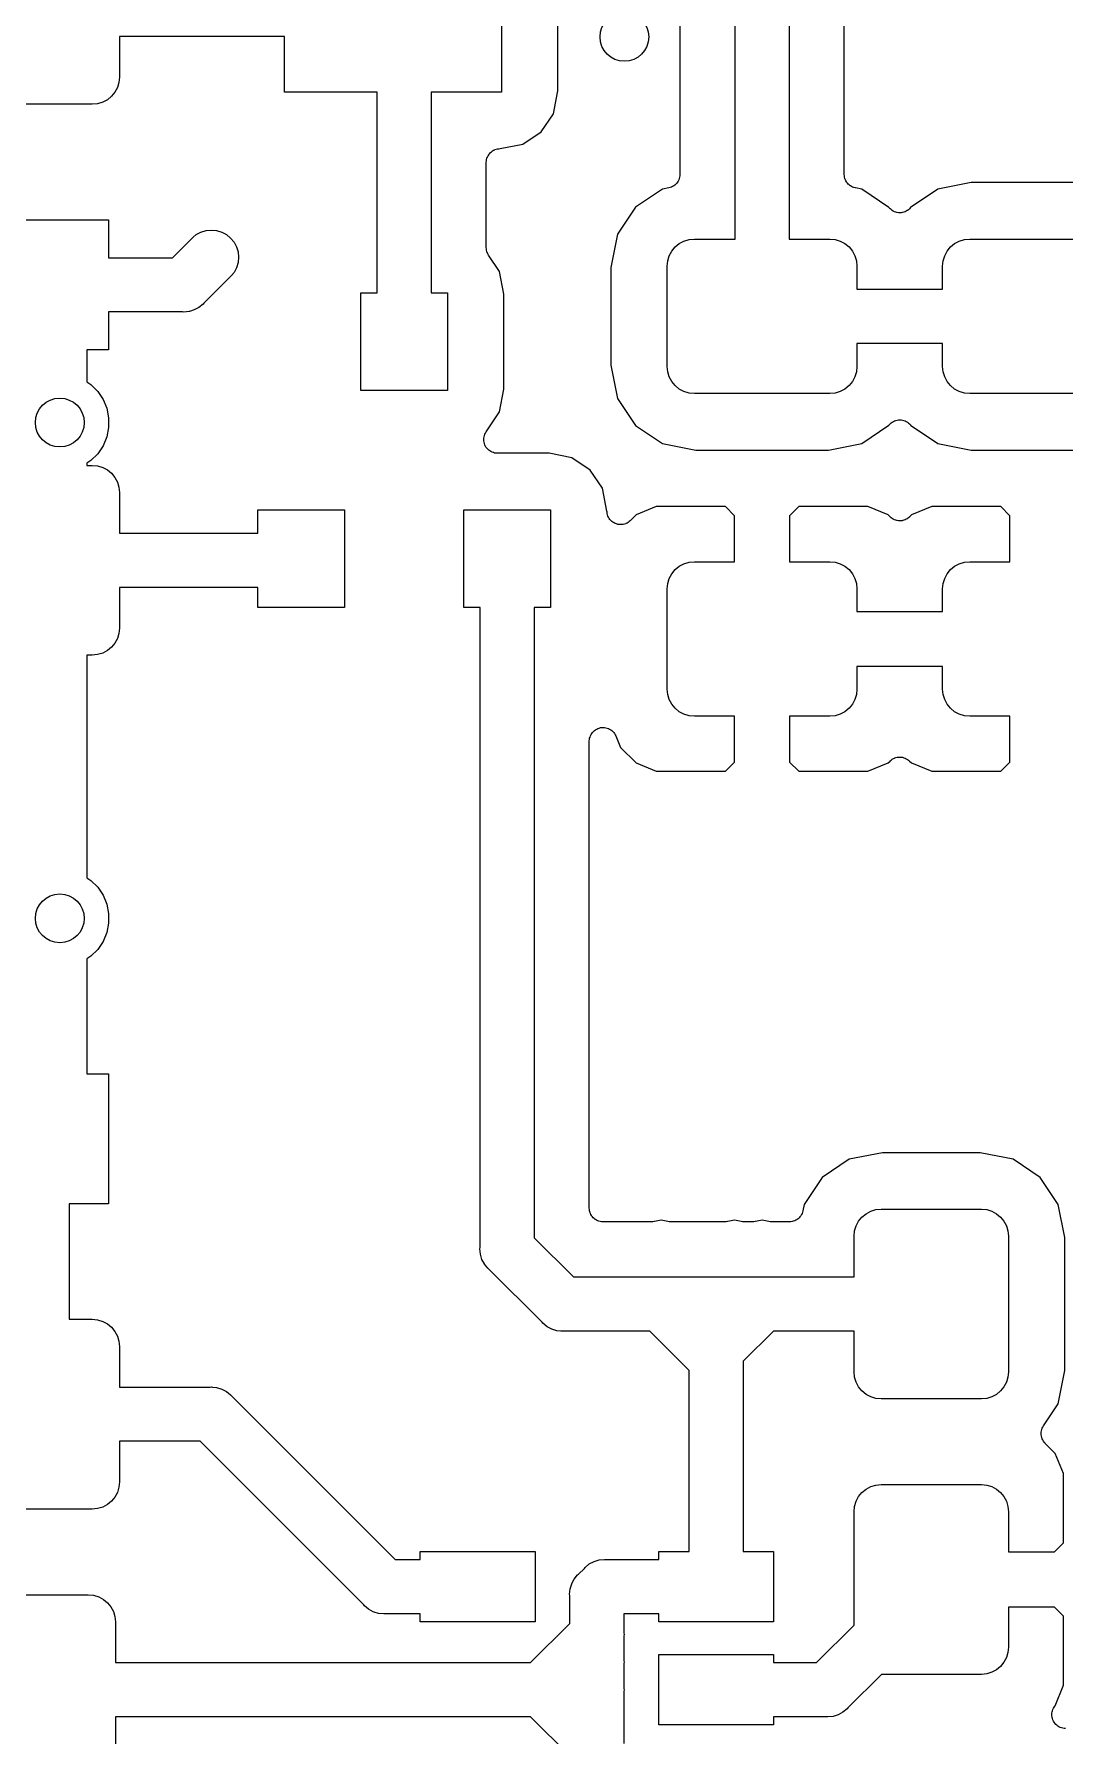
# Model space of a CAD drawing. Extents: x 103.3 to 173.2, y -93.7 to -52.1.
# Drawn here: x 116.22 to 125.73, y -82.72 to -67.03 of the extents above; entities that cross this region are included whole.
import ezdxf

# ---------------------------------------------------------------- set-up
doc = ezdxf.new("R2010")
doc.units = 0
doc.header["$MEASUREMENT"] = 0
doc.layers.add('BLACK', color=7, linetype='CONTINUOUS')

msp = doc.modelspace()

# ---------------------------------------------------------------- linework, layer by layer
at = {"layer": 'BLACK', "linetype": 'CONTINUOUS'}
for p, q in [((122.686, -68.92), (122.686, -65.1276)), ((123.186, -65.1276), (123.186, -68.92)), ((122.178, -65.401), (122.178, -68.3243)), ((123.694, -68.3243), (123.694, -65.401)), ((120.532, -66.066), (120.532, -67.566)), ((121.052, -67.5535), (121.052, -66.0785)), ((118.532, -67.052), (117.008, -67.052)), ((117.008, -67.052), (117.008, -67.427)), ((118.532, -67.566), (118.532, -67.052)), ((117.003, -67.4758), (116.989, -67.5227)), ((117.008, -67.427), (117.003, -67.4758)), ((116.897, -67.6349), (116.854, -67.658)), ((116.935, -67.6038), (116.897, -67.6349)), ((116.966, -67.5659), (116.935, -67.6038)), ((116.989, -67.5227), (116.966, -67.5659)), ((119.384, -67.566), (118.532, -67.566)), ((119.384, -69.416), (119.384, -67.566)), ((120.532, -67.566), (119.884, -67.566)), ((119.884, -67.566), (119.884, -69.416)), ((121.011, -67.7642), (121.052, -67.5535)), ((116.758, -67.677), (115.833, -67.677)), ((116.807, -67.6722), (116.758, -67.677)), ((116.854, -67.658), (116.807, -67.6722)), ((120.898, -67.9322), (121.011, -67.7642)), ((120.73, -68.0445), (120.898, -67.9322)), ((120.44, -68.1152), (120.449, -68.1077)), ((120.449, -68.1072), (120.46, -68.1016)), ((120.449, -68.1075), (120.449, -68.1072)), ((120.449, -68.1077), (120.449, -68.1075)), ((120.46, -68.1016), (120.471, -68.096)), ((120.471, -68.0957), (120.483, -68.0923)), ((120.471, -68.0959), (120.471, -68.0957)), ((120.471, -68.096), (120.471, -68.0959)), ((120.483, -68.0923), (120.494, -68.0889)), ((120.494, -68.0889), (120.495, -68.0888)), ((120.495, -68.0887), (120.507, -68.0876)), ((120.495, -68.0888), (120.495, -68.0887)), ((120.507, -68.0876), (120.519, -68.0864)), ((120.519, -68.0864), (120.73, -68.0445)), ((120.519, -68.0864), (120.519, -68.0864)), ((120.392, -68.2117), (120.393, -68.1997)), ((120.392, -68.2125), (120.392, -68.2117)), ((120.392, -68.2126), (120.392, -68.2125)), ((120.392, -68.2134), (120.392, -68.2126)), ((120.392, -68.2126), (120.392, -68.2126)), ((120.392, -68.9989), (120.392, -68.2134)), ((120.393, -68.1997), (120.395, -68.1879)), ((120.395, -68.187), (120.398, -68.1756)), ((120.395, -68.1875), (120.395, -68.187)), ((120.395, -68.1879), (120.395, -68.1875)), ((120.398, -68.1756), (120.402, -68.1642)), ((120.402, -68.1634), (120.408, -68.153)), ((120.402, -68.1638), (120.402, -68.1634)), ((120.402, -68.1642), (120.402, -68.1638)), ((120.408, -68.153), (120.414, -68.1424)), ((120.414, -68.1417), (120.422, -68.1326)), ((120.414, -68.1421), (120.414, -68.1417)), ((120.414, -68.1424), (120.414, -68.1421)), ((120.422, -68.1326), (120.43, -68.1233)), ((120.43, -68.1227), (120.44, -68.1152)), ((120.43, -68.123), (120.43, -68.1227)), ((120.43, -68.1233), (120.43, -68.123)), ((122.131, -68.4225), (122.121, -68.43)), ((122.14, -68.415), (122.131, -68.4225)), ((122.141, -68.4143), (122.14, -68.4146)), ((122.14, -68.4146), (122.14, -68.415)), ((122.148, -68.4051), (122.141, -68.4143)), ((122.156, -68.396), (122.148, -68.4051)), ((122.162, -68.3847), (122.156, -68.3952)), ((122.156, -68.3952), (122.156, -68.3956)), ((122.156, -68.3956), (122.156, -68.396)), ((122.168, -68.3743), (122.162, -68.3847)), ((122.172, -68.362), (122.168, -68.3734)), ((122.168, -68.3734), (122.168, -68.3738)), ((122.168, -68.3738), (122.168, -68.3743)), ((122.175, -68.3507), (122.172, -68.362)), ((122.177, -68.3378), (122.175, -68.3497)), ((122.175, -68.3497), (122.175, -68.3502)), ((122.175, -68.3502), (122.175, -68.3507)), ((122.178, -68.3261), (122.177, -68.3378)), ((122.178, -68.3243), (122.178, -68.325)), ((122.178, -68.325), (122.178, -68.3251)), ((122.178, -68.3251), (122.178, -68.3251)), ((122.178, -68.3251), (122.178, -68.3261)), ((123.695, -68.3361), (123.694, -68.3243)), ((123.696, -68.348), (123.695, -68.3361)), ((123.696, -68.3484), (123.696, -68.348)), ((123.696, -68.3489), (123.696, -68.3484)), ((123.7, -68.3603), (123.696, -68.3489)), ((123.703, -68.3718), (123.7, -68.3603)), ((123.703, -68.3722), (123.703, -68.3718)), ((123.704, -68.3727), (123.703, -68.3722)), ((123.709, -68.3832), (123.704, -68.3727)), ((123.715, -68.3937), (123.709, -68.3832)), ((123.715, -68.3941), (123.715, -68.3937)), ((123.715, -68.3946), (123.715, -68.3941)), ((123.723, -68.4038), (123.715, -68.3946)), ((123.73, -68.4131), (123.723, -68.4038)), ((123.731, -68.4134), (123.73, -68.4131)), ((123.731, -68.4138), (123.731, -68.4134)), ((123.74, -68.4214), (123.731, -68.4138)), ((123.749, -68.429), (123.74, -68.4214)), ((124.864, -68.3996), (124.557, -68.4605)), ((126.088, -68.3996), (124.864, -68.3996)), ((122.017, -68.4605), (121.768, -68.627)), ((122.076, -68.4488), (122.017, -68.4605)), ((122.087, -68.4454), (122.076, -68.4488)), ((122.099, -68.442), (122.087, -68.4454)), ((122.11, -68.4361), (122.099, -68.4417)), ((122.099, -68.4417), (122.099, -68.4418)), ((122.099, -68.4418), (122.099, -68.442)), ((122.121, -68.4305), (122.11, -68.4361)), ((122.121, -68.43), (122.121, -68.4302)), ((122.121, -68.4302), (122.121, -68.4305)), ((123.75, -68.4292), (123.749, -68.429)), ((123.75, -68.4296), (123.75, -68.4292)), ((123.76, -68.4352), (123.75, -68.4296)), ((123.771, -68.441), (123.76, -68.4352)), ((123.771, -68.4411), (123.771, -68.441)), ((123.772, -68.4414), (123.771, -68.4411)), ((123.783, -68.4449), (123.772, -68.4414)), ((123.794, -68.4485), (123.783, -68.4449)), ((123.795, -68.4487), (123.794, -68.4485)), ((123.796, -68.4488), (123.795, -68.4487)), ((123.795, -68.4487), (123.795, -68.4487)), ((123.795, -68.4487), (123.795, -68.4487)), ((123.855, -68.4605), (123.796, -68.4488)), ((124.106, -68.6282), (123.855, -68.4605)), ((124.557, -68.4605), (124.306, -68.6281)), ((121.768, -68.627), (121.602, -68.8761)), ((124.108, -68.6308), (124.106, -68.6282)), ((124.116, -68.6403), (124.108, -68.6308)), ((124.116, -68.6405), (124.116, -68.6403)), ((124.116, -68.6407), (124.116, -68.6405)), ((124.125, -68.6483), (124.116, -68.6407)), ((124.135, -68.6561), (124.125, -68.6483)), ((124.135, -68.6563), (124.135, -68.6561)), ((124.135, -68.6565), (124.135, -68.6563)), ((124.146, -68.6622), (124.135, -68.6565)), ((124.156, -68.6679), (124.146, -68.6622)), ((124.157, -68.668), (124.156, -68.6679)), ((124.157, -68.6682), (124.157, -68.668)), ((124.169, -68.6718), (124.157, -68.6682)), ((124.18, -68.6753), (124.169, -68.6718)), ((124.18, -68.6754), (124.18, -68.6753)), ((124.181, -68.6755), (124.18, -68.6754)), ((124.193, -68.6767), (124.181, -68.6755)), ((124.205, -68.678), (124.193, -68.6767)), ((124.218, -68.6769), (124.205, -68.678)), ((124.205, -68.678), (124.205, -68.678)), ((124.205, -68.678), (124.205, -68.678)), ((124.229, -68.6758), (124.218, -68.6769)), ((124.23, -68.6757), (124.229, -68.6758)), ((124.242, -68.6722), (124.23, -68.6757)), ((124.23, -68.6757), (124.23, -68.6757)), ((124.253, -68.6689), (124.242, -68.6722)), ((124.254, -68.6687), (124.253, -68.6689)), ((124.265, -68.663), (124.254, -68.6686)), ((124.254, -68.6686), (124.254, -68.6687)), ((124.275, -68.6574), (124.265, -68.663)), ((124.276, -68.6572), (124.275, -68.6574)), ((124.285, -68.6495), (124.276, -68.6571)), ((124.276, -68.6571), (124.276, -68.6572)), ((124.295, -68.642), (124.285, -68.6495)), ((124.303, -68.6323), (124.295, -68.6415)), ((124.295, -68.6415), (124.295, -68.6417)), ((124.295, -68.6417), (124.295, -68.642)), ((124.306, -68.6281), (124.303, -68.6323)), ((116.008, -68.742), (116.908, -68.742)), ((116.908, -68.742), (116.908, -69.092)), ((117.688, -68.9025), (117.716, -68.8791)), ((117.716, -68.8791), (117.76, -68.8559)), ((117.76, -68.8559), (117.807, -68.8416)), ((117.807, -68.8416), (117.856, -68.8368)), ((117.856, -68.8368), (117.905, -68.8416)), ((117.905, -68.8416), (117.952, -68.8559)), ((117.952, -68.8559), (117.996, -68.8791)), ((117.996, -68.8791), (118.034, -68.9104)), ((121.602, -68.8761), (121.541, -69.1825)), ((117.498, -69.092), (117.688, -68.9025)), ((118.034, -68.9104), (118.065, -68.9484)), ((118.065, -68.9484), (118.088, -68.9919)), ((118.088, -68.9919), (118.102, -69.039)), ((118.102, -69.039), (118.107, -69.088)), ((120.393, -69.0105), (120.392, -68.9989)), ((120.394, -69.0221), (120.393, -69.0105)), ((120.394, -69.0228), (120.394, -69.0221)), ((120.394, -69.0236), (120.394, -69.0228)), ((120.398, -69.0347), (120.394, -69.0236)), ((120.401, -69.0459), (120.398, -69.0347)), ((120.401, -69.0466), (120.401, -69.0459)), ((120.402, -69.0473), (120.401, -69.0466)), ((120.407, -69.0576), (120.402, -69.0473)), ((122.08, -69.0743), (122.103, -69.0311)), ((122.103, -69.0311), (122.134, -68.9932)), ((122.134, -68.9932), (122.172, -68.9621)), ((122.172, -68.9621), (122.215, -68.939)), ((122.215, -68.939), (122.262, -68.9248)), ((122.262, -68.9248), (122.311, -68.92)), ((122.311, -68.92), (122.686, -68.92)), ((123.186, -68.92), (123.561, -68.92)), ((123.561, -68.92), (123.61, -68.9248)), ((123.61, -68.9248), (123.657, -68.939)), ((123.657, -68.939), (123.7, -68.9621)), ((123.7, -68.9621), (123.738, -68.9932)), ((123.738, -68.9932), (123.769, -69.0311)), ((123.769, -69.0311), (123.792, -69.0743)), ((124.62, -69.0743), (124.643, -69.0311)), ((124.643, -69.0311), (124.674, -68.9932)), ((124.674, -68.9932), (124.712, -68.9621)), ((124.712, -68.9621), (124.755, -68.939)), ((124.755, -68.939), (124.802, -68.9248)), ((124.802, -68.9248), (124.851, -68.92)), ((124.851, -68.92), (126.101, -68.92)), ((116.908, -69.092), (117.498, -69.092)), ((118.088, -69.1841), (118.065, -69.2276)), ((118.102, -69.137), (118.088, -69.1841)), ((118.107, -69.088), (118.102, -69.137)), ((120.412, -69.068), (120.407, -69.0576)), ((120.413, -69.0691), (120.412, -69.068)), ((120.413, -69.0692), (120.413, -69.0691)), ((120.413, -69.0694), (120.413, -69.0692)), ((120.413, -69.0692), (120.413, -69.0692)), ((120.513, -69.2178), (120.413, -69.0694)), ((121.541, -69.1825), (121.541, -70.0825)), ((122.061, -69.17), (122.066, -69.1212)), ((122.061, -70.095), (122.061, -69.17)), ((122.066, -69.1212), (122.08, -69.0743)), ((123.792, -69.0743), (123.806, -69.1212)), ((123.806, -69.1212), (123.811, -69.17)), ((123.811, -69.17), (123.811, -69.3825)), ((124.601, -69.17), (124.606, -69.1212)), ((124.601, -69.3825), (124.601, -69.17)), ((124.606, -69.1212), (124.62, -69.0743)), ((118.041, -69.2561), (117.787, -69.5101)), ((118.065, -69.2276), (118.041, -69.2561)), ((120.554, -69.4285), (120.513, -69.2178)), ((117.78, -69.5196), (117.742, -69.5509)), ((117.787, -69.5101), (117.78, -69.5196)), ((119.234, -70.316), (119.234, -69.416)), ((119.234, -69.416), (119.384, -69.416)), ((119.884, -69.416), (120.034, -69.416)), ((120.034, -69.416), (120.034, -70.316)), ((120.554, -70.3035), (120.554, -69.4285)), ((123.811, -69.3825), (124.601, -69.3825)), ((117.59, -69.592), (116.908, -69.592)), ((116.908, -69.592), (116.908, -69.942)), ((117.602, -69.5932), (117.59, -69.592)), ((117.651, -69.5884), (117.602, -69.5932)), ((117.656, -69.5869), (117.651, -69.5884)), ((117.698, -69.5741), (117.656, -69.5869)), ((117.742, -69.5509), (117.698, -69.5741)), ((116.908, -69.942), (116.708, -69.942)), ((116.708, -69.942), (116.708, -70.2378)), ((124.601, -69.8825), (123.811, -69.8825)), ((123.811, -69.8825), (123.811, -70.095)), ((124.601, -70.095), (124.601, -69.8825)), ((121.541, -70.0825), (121.602, -70.3889)), ((122.066, -70.1438), (122.061, -70.095)), ((122.08, -70.1907), (122.066, -70.1438)), ((123.806, -70.1438), (123.792, -70.1907)), ((123.811, -70.095), (123.806, -70.1438)), ((124.606, -70.1438), (124.601, -70.095)), ((124.62, -70.1907), (124.606, -70.1438)), ((116.708, -70.2378), (116.745, -70.2625)), ((116.745, -70.2625), (116.808, -70.3251)), ((120.513, -70.5142), (120.554, -70.3035)), ((122.103, -70.2339), (122.08, -70.1907)), ((122.134, -70.2718), (122.103, -70.2339)), ((122.172, -70.3029), (122.134, -70.2718)), ((122.215, -70.326), (122.172, -70.3029)), ((123.7, -70.3029), (123.657, -70.326)), ((123.738, -70.2718), (123.7, -70.3029)), ((123.769, -70.2339), (123.738, -70.2718)), ((123.792, -70.1907), (123.769, -70.2339)), ((124.643, -70.2339), (124.62, -70.1907)), ((124.674, -70.2718), (124.643, -70.2339)), ((124.712, -70.3029), (124.674, -70.2718)), ((124.755, -70.326), (124.712, -70.3029)), ((116.808, -70.3251), (116.857, -70.3988)), ((116.857, -70.3988), (116.891, -70.4807)), ((120.034, -70.316), (119.234, -70.316)), ((121.602, -70.3889), (121.768, -70.638)), ((122.262, -70.3402), (122.215, -70.326)), ((122.311, -70.345), (122.262, -70.3402)), ((123.561, -70.345), (122.311, -70.345)), ((123.61, -70.3402), (123.561, -70.345)), ((123.657, -70.326), (123.61, -70.3402)), ((124.802, -70.3402), (124.755, -70.326)), ((124.851, -70.345), (124.802, -70.3402)), ((126.101, -70.345), (124.851, -70.345)), ((116.891, -70.4807), (116.908, -70.5677)), ((116.908, -70.5677), (116.908, -70.6563)), ((120.39, -70.698), (120.513, -70.5142)), ((124.117, -70.623), (124.127, -70.6155)), ((124.127, -70.6155), (124.136, -70.6079)), ((124.136, -70.6078), (124.137, -70.6076)), ((124.136, -70.6079), (124.136, -70.6078)), ((124.137, -70.6076), (124.147, -70.602)), ((124.147, -70.602), (124.158, -70.5964)), ((124.158, -70.5963), (124.159, -70.5961)), ((124.158, -70.5964), (124.158, -70.5963)), ((124.159, -70.5961), (124.17, -70.5928)), ((124.17, -70.5928), (124.182, -70.5893)), ((124.182, -70.5893), (124.183, -70.5892)), ((124.182, -70.5893), (124.182, -70.5893)), ((124.183, -70.5892), (124.194, -70.5881)), ((124.194, -70.5881), (124.207, -70.587)), ((124.207, -70.587), (124.207, -70.587)), ((124.207, -70.587), (124.207, -70.587)), ((124.207, -70.587), (124.219, -70.5883)), ((124.219, -70.5883), (124.231, -70.5895)), ((124.231, -70.5895), (124.232, -70.5896)), ((124.232, -70.5896), (124.232, -70.5897)), ((124.232, -70.5897), (124.243, -70.5932)), ((124.243, -70.5932), (124.255, -70.5968)), ((124.255, -70.5968), (124.255, -70.597)), ((124.255, -70.597), (124.256, -70.5971)), ((124.256, -70.5971), (124.266, -70.6028)), ((124.266, -70.6028), (124.277, -70.6085)), ((124.277, -70.6085), (124.277, -70.6087)), ((124.277, -70.6087), (124.277, -70.6089)), ((124.277, -70.6089), (124.287, -70.6167)), ((124.287, -70.6167), (124.296, -70.6243)), ((116.891, -70.7433), (116.857, -70.8252)), ((116.908, -70.6563), (116.891, -70.7433)), ((120.368, -70.7677), (120.37, -70.7556)), ((120.368, -70.7679), (120.368, -70.7677)), ((120.368, -70.7682), (120.368, -70.7679)), ((120.369, -70.7803), (120.368, -70.7682)), ((120.37, -70.7556), (120.371, -70.7436)), ((120.371, -70.743), (120.375, -70.7314)), ((120.371, -70.7433), (120.371, -70.743)), ((120.371, -70.7436), (120.371, -70.7433)), ((120.375, -70.7314), (120.378, -70.7199)), ((120.378, -70.7193), (120.384, -70.7086)), ((120.378, -70.7196), (120.378, -70.7193)), ((120.378, -70.7199), (120.378, -70.7196)), ((120.384, -70.7086), (120.39, -70.698)), ((121.768, -70.638), (122.017, -70.8045)), ((123.855, -70.8045), (124.106, -70.6369)), ((124.106, -70.6369), (124.109, -70.6327)), ((124.109, -70.6327), (124.117, -70.6235)), ((124.117, -70.6233), (124.117, -70.623)), ((124.117, -70.6235), (124.117, -70.6233)), ((124.296, -70.6243), (124.296, -70.6245)), ((124.296, -70.6245), (124.296, -70.6247)), ((124.296, -70.6247), (124.304, -70.6342)), ((124.304, -70.6342), (124.306, -70.6368)), ((124.306, -70.6368), (124.557, -70.8045)), ((116.808, -70.8989), (116.745, -70.9615)), ((116.857, -70.8252), (116.808, -70.8989)), ((120.371, -70.7924), (120.369, -70.7803)), ((120.371, -70.7926), (120.371, -70.7924)), ((120.371, -70.7929), (120.371, -70.7926)), ((120.374, -70.8045), (120.371, -70.7929)), ((120.378, -70.8161), (120.374, -70.8045)), ((120.378, -70.8164), (120.378, -70.8161)), ((120.378, -70.8166), (120.378, -70.8164)), ((120.383, -70.8274), (120.378, -70.8166)), ((120.389, -70.8381), (120.383, -70.8274)), ((120.389, -70.8383), (120.389, -70.8381)), ((120.389, -70.8386), (120.389, -70.8383)), ((120.397, -70.848), (120.389, -70.8386)), ((120.405, -70.8574), (120.397, -70.848)), ((120.405, -70.8576), (120.405, -70.8574)), ((120.405, -70.8578), (120.405, -70.8576)), ((120.414, -70.8656), (120.405, -70.8578)), ((120.424, -70.8733), (120.414, -70.8656)), ((120.424, -70.8735), (120.424, -70.8733)), ((120.424, -70.8737), (120.424, -70.8735)), ((120.435, -70.8795), (120.424, -70.8737)), ((120.445, -70.8853), (120.435, -70.8795)), ((120.446, -70.8854), (120.445, -70.8853)), ((120.446, -70.8855), (120.446, -70.8854)), ((120.457, -70.8891), (120.446, -70.8855)), ((120.469, -70.8928), (120.457, -70.8891)), ((120.469, -70.8929), (120.469, -70.8928)), ((120.469, -70.8928), (120.469, -70.8928)), ((120.481, -70.8942), (120.469, -70.8929)), ((120.494, -70.8955), (120.481, -70.8942)), ((120.494, -70.8956), (120.494, -70.8955)), ((120.495, -70.8956), (120.494, -70.8956)), ((120.494, -70.8956), (120.494, -70.8956)), ((120.494, -70.8956), (120.494, -70.8956)), ((120.971, -70.8956), (120.495, -70.8956)), ((121.182, -70.9375), (120.971, -70.8956)), ((122.017, -70.8045), (122.324, -70.8654)), ((122.324, -70.8654), (123.548, -70.8654)), ((123.548, -70.8654), (123.855, -70.8045)), ((124.557, -70.8045), (124.864, -70.8654)), ((124.864, -70.8654), (126.088, -70.8654)), ((116.745, -70.9615), (116.708, -70.9862)), ((116.708, -70.9862), (116.708, -71.007)), ((116.708, -71.007), (116.758, -71.007)), ((116.758, -71.007), (116.807, -71.0118)), ((116.807, -71.0118), (116.854, -71.026)), ((116.854, -71.026), (116.897, -71.0491)), ((116.897, -71.0491), (116.935, -71.0802)), ((116.935, -71.0802), (116.966, -71.1181)), ((121.35, -71.0498), (121.182, -70.9375)), ((121.463, -71.2178), (121.35, -71.0498)), ((116.966, -71.1181), (116.989, -71.1613)), ((116.989, -71.1613), (117.003, -71.2082)), ((117.003, -71.2082), (117.008, -71.257)), ((121.505, -71.4304), (121.463, -71.2178)), ((117.008, -71.257), (117.008, -71.632)), ((121.96, -71.387), (121.773, -71.4643)), ((122.598, -71.387), (121.96, -71.387)), ((122.682, -71.4714), (122.598, -71.387)), ((123.274, -71.387), (123.19, -71.4714)), ((123.912, -71.387), (123.274, -71.387)), ((124.099, -71.4643), (123.912, -71.387)), ((124.5, -71.387), (124.313, -71.4643)), ((125.138, -71.387), (124.5, -71.387)), ((125.222, -71.4714), (125.138, -71.387)), ((118.284, -71.632), (118.284, -71.416)), ((118.284, -71.416), (119.084, -71.416)), ((119.084, -71.416), (119.084, -72.316)), ((120.184, -72.316), (120.184, -71.416)), ((120.184, -71.416), (120.984, -71.416)), ((120.984, -71.416), (120.984, -72.316)), ((121.506, -71.4387), (121.505, -71.4304)), ((121.507, -71.4508), (121.506, -71.4387)), ((121.507, -71.451), (121.507, -71.4508)), ((121.507, -71.4512), (121.507, -71.451)), ((121.51, -71.4629), (121.507, -71.4512)), ((121.514, -71.4745), (121.51, -71.4629)), ((121.514, -71.4747), (121.514, -71.4745)), ((121.514, -71.4749), (121.514, -71.4747)), ((121.52, -71.4857), (121.514, -71.4749)), ((121.525, -71.4964), (121.52, -71.4857)), ((121.526, -71.4966), (121.525, -71.4964)), ((121.526, -71.4968), (121.526, -71.4966)), ((121.533, -71.5062), (121.526, -71.4968)), ((121.541, -71.5157), (121.533, -71.5062)), ((121.541, -71.5159), (121.541, -71.5157)), ((121.541, -71.516), (121.541, -71.5159)), ((121.551, -71.5238), (121.541, -71.516)), ((121.56, -71.5316), (121.551, -71.5238)), ((121.56, -71.5317), (121.56, -71.5316)), ((121.56, -71.5318), (121.56, -71.5317)), ((121.571, -71.5376), (121.56, -71.5318)), ((121.582, -71.5434), (121.571, -71.5376)), ((121.582, -71.5435), (121.582, -71.5434)), ((121.582, -71.5436), (121.582, -71.5435)), ((121.594, -71.5472), (121.582, -71.5436)), ((121.605, -71.5508), (121.594, -71.5472)), ((121.606, -71.5509), (121.605, -71.5508)), ((121.618, -71.5522), (121.606, -71.5509)), ((121.606, -71.5509), (121.606, -71.5509)), ((121.63, -71.5535), (121.618, -71.5522)), ((121.631, -71.5535), (121.63, -71.5535)), ((121.63, -71.5535), (121.63, -71.5535)), ((121.643, -71.5524), (121.631, -71.5535)), ((121.655, -71.5514), (121.643, -71.5524)), ((121.667, -71.5479), (121.655, -71.5513)), ((121.655, -71.5513), (121.655, -71.5513)), ((121.655, -71.5513), (121.655, -71.5514)), ((121.679, -71.5445), (121.667, -71.5479)), ((121.69, -71.5386), (121.679, -71.5443)), ((121.679, -71.5443), (121.679, -71.5443)), ((121.679, -71.5443), (121.679, -71.5445)), ((121.701, -71.533), (121.69, -71.5386)), ((121.71, -71.5252), (121.701, -71.5328)), ((121.701, -71.5328), (121.701, -71.5329)), ((121.701, -71.5329), (121.701, -71.533)), ((121.72, -71.5176), (121.71, -71.5252)), ((121.721, -71.5163), (121.72, -71.5173)), ((121.72, -71.5173), (121.72, -71.5173)), ((121.72, -71.5173), (121.72, -71.5173)), ((121.72, -71.5173), (121.72, -71.5176)), ((121.773, -71.4643), (121.721, -71.5163)), ((122.682, -71.895), (122.682, -71.4714)), ((123.19, -71.4714), (123.19, -71.895)), ((124.116, -71.4818), (124.099, -71.4643)), ((124.125, -71.4893), (124.116, -71.4818)), ((124.135, -71.497), (124.125, -71.4893)), ((124.135, -71.4972), (124.135, -71.497)), ((124.135, -71.4975), (124.135, -71.4972)), ((124.146, -71.5031), (124.135, -71.4975)), ((124.156, -71.5089), (124.146, -71.5031)), ((124.157, -71.509), (124.156, -71.5089)), ((124.157, -71.5092), (124.157, -71.509)), ((124.169, -71.5127), (124.157, -71.5092)), ((124.18, -71.5163), (124.169, -71.5127)), ((124.181, -71.5165), (124.18, -71.5163)), ((124.18, -71.5163), (124.18, -71.5163)), ((124.193, -71.5177), (124.181, -71.5165)), ((124.205, -71.519), (124.193, -71.5177)), ((124.206, -71.519), (124.205, -71.5189)), ((124.205, -71.5189), (124.205, -71.519)), ((124.217, -71.5179), (124.206, -71.519)), ((124.229, -71.5168), (124.217, -71.5179)), ((124.23, -71.5167), (124.229, -71.5168)), ((124.242, -71.5132), (124.23, -71.5166)), ((124.23, -71.5166), (124.23, -71.5167)), ((124.253, -71.5099), (124.242, -71.5132)), ((124.254, -71.5097), (124.253, -71.5099)), ((124.265, -71.504), (124.254, -71.5096)), ((124.254, -71.5096), (124.254, -71.5097)), ((124.275, -71.4985), (124.265, -71.504)), ((124.276, -71.4982), (124.275, -71.4985)), ((124.285, -71.4905), (124.276, -71.498)), ((124.276, -71.498), (124.276, -71.4982)), ((124.295, -71.483), (124.285, -71.4905)), ((124.296, -71.4818), (124.295, -71.4824)), ((124.295, -71.4824), (124.295, -71.4824)), ((124.295, -71.4824), (124.295, -71.4824)), ((124.295, -71.4824), (124.295, -71.483)), ((124.313, -71.4643), (124.296, -71.4818)), ((125.222, -71.895), (125.222, -71.4714)), ((117.008, -71.632), (118.284, -71.632)), ((122.08, -72.0493), (122.103, -72.0061)), ((122.103, -72.0061), (122.134, -71.9682)), ((122.134, -71.9682), (122.172, -71.9371)), ((122.172, -71.9371), (122.215, -71.914)), ((122.215, -71.914), (122.262, -71.8998)), ((122.262, -71.8998), (122.311, -71.895)), ((122.311, -71.895), (122.682, -71.895)), ((123.19, -71.895), (123.561, -71.895)), ((123.561, -71.895), (123.61, -71.8998)), ((123.61, -71.8998), (123.657, -71.914)), ((123.657, -71.914), (123.7, -71.9371)), ((123.7, -71.9371), (123.738, -71.9682)), ((123.738, -71.9682), (123.769, -72.0061)), ((123.769, -72.0061), (123.792, -72.0493)), ((124.62, -72.0493), (124.643, -72.0061)), ((124.643, -72.0061), (124.674, -71.9682)), ((124.674, -71.9682), (124.712, -71.9371)), ((124.712, -71.9371), (124.755, -71.914)), ((124.755, -71.914), (124.802, -71.8998)), ((124.802, -71.8998), (124.851, -71.895)), ((124.851, -71.895), (125.222, -71.895)), ((118.284, -72.132), (117.008, -72.132)), ((117.008, -72.132), (117.008, -72.507)), ((118.284, -72.316), (118.284, -72.132)), ((122.061, -72.145), (122.066, -72.0962)), ((122.061, -73.07), (122.061, -72.145)), ((122.066, -72.0962), (122.08, -72.0493)), ((123.792, -72.0493), (123.806, -72.0962)), ((123.806, -72.0962), (123.811, -72.145)), ((123.811, -72.145), (123.811, -72.3535)), ((124.601, -72.145), (124.606, -72.0962)), ((124.601, -72.3535), (124.601, -72.145)), ((124.606, -72.0962), (124.62, -72.0493)), ((119.084, -72.316), (118.284, -72.316)), ((120.334, -72.316), (120.184, -72.316)), ((120.334, -78.2197), (120.334, -72.316)), ((120.984, -72.316), (120.834, -72.316)), ((120.834, -72.316), (120.834, -78.1284)), ((123.811, -72.3535), (124.601, -72.3535)), ((116.966, -72.6459), (116.935, -72.6838)), ((116.989, -72.6027), (116.966, -72.6459)), ((117.003, -72.5558), (116.989, -72.6027)), ((117.008, -72.507), (117.003, -72.5558)), ((116.758, -72.757), (116.708, -72.757)), ((116.708, -72.757), (116.708, -74.8098)), ((116.807, -72.7522), (116.758, -72.757)), ((116.854, -72.738), (116.807, -72.7522)), ((116.897, -72.7149), (116.854, -72.738)), ((116.935, -72.6838), (116.897, -72.7149)), ((123.811, -72.8615), (123.811, -73.07)), ((124.601, -72.8615), (123.811, -72.8615)), ((124.601, -73.07), (124.601, -72.8615)), ((122.066, -73.1188), (122.061, -73.07)), ((122.08, -73.1657), (122.066, -73.1188)), ((123.806, -73.1188), (123.792, -73.1657)), ((123.811, -73.07), (123.806, -73.1188)), ((124.606, -73.1188), (124.601, -73.07)), ((124.62, -73.1657), (124.606, -73.1188)), ((122.103, -73.2089), (122.08, -73.1657)), ((122.134, -73.2468), (122.103, -73.2089)), ((122.172, -73.2779), (122.134, -73.2468)), ((122.215, -73.301), (122.172, -73.2779)), ((123.7, -73.2779), (123.657, -73.301)), ((123.738, -73.2468), (123.7, -73.2779)), ((123.769, -73.2089), (123.738, -73.2468)), ((123.792, -73.1657), (123.769, -73.2089)), ((124.643, -73.2089), (124.62, -73.1657)), ((124.674, -73.2468), (124.643, -73.2089)), ((124.712, -73.2779), (124.674, -73.2468)), ((124.755, -73.301), (124.712, -73.2779)), ((121.39, -73.4512), (121.399, -73.444)), ((121.399, -73.4439), (121.411, -73.438)), ((121.399, -73.444), (121.399, -73.4439)), ((121.399, -73.4439), (121.399, -73.4439)), ((121.411, -73.438), (121.421, -73.4325)), ((121.421, -73.4324), (121.433, -73.429)), ((121.421, -73.4325), (121.421, -73.4324)), ((121.421, -73.4324), (121.421, -73.4324)), ((121.433, -73.429), (121.445, -73.4254)), ((121.445, -73.4254), (121.457, -73.4243)), ((121.445, -73.4254), (121.445, -73.4254)), ((121.445, -73.4254), (121.445, -73.4254)), ((121.457, -73.4243), (121.47, -73.4231)), ((121.47, -73.4231), (121.47, -73.4231)), ((121.47, -73.4231), (121.47, -73.4231)), ((121.47, -73.4231), (121.482, -73.4244)), ((121.482, -73.4244), (121.494, -73.4257)), ((121.494, -73.4257), (121.494, -73.4257)), ((121.494, -73.4257), (121.495, -73.4257)), ((121.495, -73.4257), (121.506, -73.4294)), ((121.506, -73.4294), (121.518, -73.433)), ((121.518, -73.433), (121.518, -73.433)), ((121.518, -73.433), (121.518, -73.433)), ((121.518, -73.433), (121.529, -73.4388)), ((121.529, -73.4388), (121.54, -73.4447)), ((121.54, -73.4447), (121.54, -73.4448)), ((121.54, -73.4448), (121.54, -73.4448)), ((121.54, -73.4448), (121.549, -73.4525)), ((122.262, -73.3152), (122.215, -73.301)), ((122.311, -73.32), (122.262, -73.3152)), ((122.682, -73.32), (122.311, -73.32)), ((122.682, -73.7436), (122.682, -73.32)), ((123.561, -73.32), (123.19, -73.32)), ((123.19, -73.32), (123.19, -73.7436)), ((123.61, -73.3152), (123.561, -73.32)), ((123.657, -73.301), (123.61, -73.3152)), ((124.802, -73.3152), (124.755, -73.301)), ((124.851, -73.32), (124.802, -73.3152)), ((125.222, -73.32), (124.851, -73.32)), ((125.222, -73.7436), (125.222, -73.32)), ((121.342, -73.5483), (121.343, -73.5356)), ((121.342, -73.5486), (121.342, -73.5483)), ((121.342, -73.5501), (121.342, -73.5486)), ((121.342, -73.5486), (121.342, -73.5486)), ((121.342, -73.5486), (121.342, -73.5486)), ((121.342, -77.855), (121.342, -73.5501)), ((121.343, -73.5356), (121.345, -73.5239)), ((121.345, -73.5237), (121.349, -73.5117)), ((121.345, -73.5238), (121.345, -73.5237)), ((121.345, -73.5239), (121.345, -73.5238)), ((121.349, -73.5117), (121.352, -73.5003)), ((121.352, -73.5001), (121.358, -73.4895)), ((121.352, -73.5002), (121.352, -73.5001)), ((121.352, -73.5003), (121.352, -73.5002)), ((121.358, -73.4895), (121.364, -73.4786)), ((121.364, -73.4784), (121.372, -73.469)), ((121.364, -73.4785), (121.364, -73.4784)), ((121.364, -73.4786), (121.364, -73.4785)), ((121.372, -73.469), (121.38, -73.4595)), ((121.38, -73.4594), (121.39, -73.4512)), ((121.38, -73.4595), (121.38, -73.4594)), ((121.38, -73.4595), (121.38, -73.4595)), ((121.549, -73.4525), (121.559, -73.4605)), ((121.559, -73.4605), (121.559, -73.4606)), ((121.559, -73.4606), (121.559, -73.4606)), ((121.559, -73.4606), (121.567, -73.4702)), ((121.567, -73.4702), (121.575, -73.4797)), ((121.575, -73.4797), (121.575, -73.4798)), ((121.575, -73.4798), (121.575, -73.4798)), ((121.575, -73.4798), (121.581, -73.4906)), ((121.581, -73.4906), (121.586, -73.5015)), ((121.586, -73.5015), (121.63, -73.6078)), ((121.63, -73.6078), (121.773, -73.7507)), ((121.773, -73.7507), (121.96, -73.828)), ((122.598, -73.828), (122.682, -73.7436)), ((123.19, -73.7436), (123.274, -73.828)), ((123.912, -73.828), (124.099, -73.7507)), ((124.099, -73.7507), (124.116, -73.7332)), ((124.116, -73.7332), (124.117, -73.7326)), ((124.117, -73.732), (124.127, -73.7245)), ((124.117, -73.7326), (124.117, -73.732)), ((124.117, -73.7326), (124.117, -73.7326)), ((124.117, -73.7326), (124.117, -73.7326)), ((124.127, -73.7245), (124.136, -73.717)), ((124.136, -73.7168), (124.137, -73.7165)), ((124.136, -73.717), (124.136, -73.7168)), ((124.137, -73.7165), (124.147, -73.711)), ((124.147, -73.711), (124.158, -73.7054)), ((124.158, -73.7053), (124.159, -73.7051)), ((124.158, -73.7054), (124.158, -73.7053)), ((124.159, -73.7051), (124.17, -73.7017)), ((124.17, -73.7017), (124.182, -73.6984)), ((124.182, -73.6983), (124.183, -73.6982)), ((124.182, -73.6984), (124.182, -73.6983)), ((124.183, -73.6982), (124.195, -73.6971)), ((124.195, -73.6971), (124.206, -73.696)), ((124.206, -73.696), (124.207, -73.6961)), ((124.207, -73.6961), (124.207, -73.696)), ((124.207, -73.696), (124.219, -73.6973)), ((124.219, -73.6973), (124.231, -73.6985)), ((124.231, -73.6985), (124.232, -73.6987)), ((124.232, -73.6987), (124.232, -73.6987)), ((124.232, -73.6987), (124.243, -73.7023)), ((124.243, -73.7023), (124.255, -73.7058)), ((124.255, -73.7058), (124.255, -73.706)), ((124.255, -73.706), (124.256, -73.7061)), ((124.256, -73.7061), (124.266, -73.7118)), ((124.266, -73.7118), (124.277, -73.7175)), ((124.277, -73.7175), (124.277, -73.7178)), ((124.277, -73.7178), (124.277, -73.718)), ((124.277, -73.718), (124.286, -73.7256)), ((124.286, -73.7256), (124.296, -73.7332)), ((124.296, -73.7332), (124.313, -73.7507)), ((124.313, -73.7507), (124.5, -73.828)), ((125.138, -73.828), (125.222, -73.7436)), ((121.96, -73.828), (122.598, -73.828)), ((123.274, -73.828), (123.912, -73.828)), ((124.5, -73.828), (125.138, -73.828)), ((116.708, -74.8098), (116.745, -74.8345)), ((116.745, -74.8345), (116.808, -74.8971)), ((116.808, -74.8971), (116.857, -74.9708)), ((116.857, -74.9708), (116.891, -75.0527)), ((116.891, -75.0527), (116.908, -75.1397)), ((116.908, -75.1397), (116.908, -75.2283)), ((116.891, -75.3153), (116.857, -75.3972)), ((116.908, -75.2283), (116.891, -75.3153)), ((116.808, -75.4709), (116.745, -75.5335)), ((116.857, -75.3972), (116.808, -75.4709)), ((116.745, -75.5335), (116.708, -75.5582)), ((116.708, -75.5582), (116.708, -76.616)), ((116.708, -76.616), (116.908, -76.616)), ((116.908, -76.616), (116.908, -77.816)), ((124.047, -77.3446), (123.74, -77.4055)), ((124.946, -77.3446), (124.047, -77.3446)), ((125.253, -77.4055), (124.946, -77.3446)), ((123.74, -77.4055), (123.491, -77.572)), ((125.502, -77.572), (125.253, -77.4055)), ((123.491, -77.572), (123.325, -77.8211)), ((125.668, -77.8211), (125.502, -77.572)), ((116.908, -77.816), (116.545, -77.816)), ((116.545, -77.816), (116.545, -78.881)), ((123.325, -77.8211), (123.313, -77.8798)), ((125.729, -78.1275), (125.668, -77.8211)), ((121.343, -77.8669), (121.342, -77.855)), ((121.344, -77.8788), (121.343, -77.8669)), ((121.344, -77.8792), (121.344, -77.8788)), ((121.344, -77.8797), (121.344, -77.8792)), ((121.348, -77.8911), (121.344, -77.8797)), ((121.351, -77.9026), (121.348, -77.8911)), ((121.351, -77.903), (121.351, -77.9026)), ((121.352, -77.9034), (121.351, -77.903)), ((121.357, -77.9139), (121.352, -77.9034)), ((121.363, -77.9245), (121.357, -77.9139)), ((121.363, -77.9249), (121.363, -77.9245)), ((121.363, -77.9253), (121.363, -77.9249)), ((121.371, -77.9345), (121.363, -77.9253)), ((121.378, -77.9439), (121.371, -77.9345)), ((121.379, -77.9441), (121.378, -77.9439)), ((121.379, -77.9445), (121.379, -77.9441)), ((121.388, -77.9521), (121.379, -77.9445)), ((121.397, -77.9598), (121.388, -77.9521)), ((121.398, -77.96), (121.397, -77.9598)), ((121.398, -77.9603), (121.398, -77.96)), ((121.409, -77.966), (121.398, -77.9603)), ((121.419, -77.9717), (121.409, -77.966)), ((121.419, -77.9719), (121.419, -77.9717)), ((121.42, -77.9721), (121.419, -77.9719)), ((121.431, -77.9756), (121.42, -77.9721)), ((121.443, -77.9792), (121.431, -77.9756)), ((121.443, -77.9793), (121.443, -77.9792)), ((121.443, -77.9794), (121.443, -77.9793)), ((121.455, -77.9807), (121.443, -77.9794)), ((121.467, -77.982), (121.455, -77.9807)), ((121.468, -77.982), (121.467, -77.982)), ((121.469, -77.982), (121.468, -77.982)), ((121.468, -77.982), (121.468, -77.982)), ((121.468, -77.982), (121.468, -77.982)), ((121.917, -77.982), (121.469, -77.982)), ((121.928, -77.9809), (121.917, -77.982)), ((121.94, -77.9799), (121.928, -77.9809)), ((121.942, -77.9796), (121.94, -77.9799)), ((122.004, -77.9672), (121.942, -77.9796)), ((121.942, -77.9796), (121.942, -77.9796)), ((121.942, -77.9796), (121.942, -77.9796)), ((121.942, -77.9796), (121.942, -77.9796)), ((122.066, -77.9796), (122.004, -77.9672)), ((122.078, -77.9807), (122.066, -77.9796)), ((122.089, -77.982), (122.078, -77.9807)), ((122.091, -77.982), (122.089, -77.982)), ((122.595, -77.982), (122.091, -77.982)), ((122.091, -77.982), (122.091, -77.982)), ((122.091, -77.982), (122.091, -77.982)), ((122.091, -77.982), (122.091, -77.982)), ((122.606, -77.9809), (122.595, -77.982)), ((122.618, -77.9799), (122.606, -77.9809)), ((122.62, -77.9796), (122.618, -77.9799)), ((122.682, -77.9672), (122.62, -77.9796)), ((122.62, -77.9796), (122.62, -77.9796)), ((122.62, -77.9796), (122.62, -77.9796)), ((122.62, -77.9796), (122.62, -77.9796)), ((122.744, -77.9796), (122.682, -77.9672)), ((122.756, -77.9807), (122.744, -77.9796)), ((122.767, -77.982), (122.756, -77.9807)), ((122.769, -77.982), (122.767, -77.982)), ((122.849, -77.982), (122.769, -77.982)), ((122.769, -77.982), (122.769, -77.982)), ((122.769, -77.982), (122.769, -77.982)), ((122.769, -77.982), (122.769, -77.982)), ((122.86, -77.9809), (122.849, -77.982)), ((122.872, -77.9799), (122.86, -77.9809)), ((122.874, -77.9796), (122.872, -77.9799)), ((122.936, -77.9672), (122.874, -77.9796)), ((122.874, -77.9796), (122.874, -77.9796)), ((122.874, -77.9796), (122.874, -77.9796)), ((122.874, -77.9796), (122.874, -77.9796)), ((122.998, -77.9796), (122.936, -77.9672)), ((123.01, -77.9807), (122.998, -77.9796)), ((123.021, -77.982), (123.01, -77.9807)), ((123.023, -77.982), (123.021, -77.982)), ((123.188, -77.982), (123.023, -77.982)), ((123.023, -77.982), (123.023, -77.982)), ((123.023, -77.982), (123.023, -77.982)), ((123.023, -77.982), (123.023, -77.982)), ((123.2, -77.9808), (123.188, -77.982)), ((123.212, -77.9798), (123.2, -77.9808)), ((123.213, -77.9796), (123.212, -77.9796)), ((123.212, -77.9796), (123.212, -77.9798)), ((123.224, -77.9762), (123.213, -77.9796)), ((123.236, -77.9728), (123.224, -77.9762)), ((123.237, -77.9724), (123.236, -77.9726)), ((123.236, -77.9726), (123.236, -77.9728)), ((123.247, -77.9668), (123.237, -77.9724)), ((123.258, -77.9613), (123.247, -77.9668)), ((123.259, -77.9608), (123.258, -77.961)), ((123.258, -77.961), (123.258, -77.9613)), ((123.268, -77.9532), (123.259, -77.9608)), ((123.277, -77.9458), (123.268, -77.9532)), ((123.278, -77.9451), (123.277, -77.9454)), ((123.277, -77.9454), (123.277, -77.9458)), ((123.285, -77.9359), (123.278, -77.9451)), ((123.293, -77.9268), (123.285, -77.9359)), ((123.294, -77.926), (123.293, -77.9264)), ((123.293, -77.9264), (123.293, -77.9268)), ((123.299, -77.9155), (123.294, -77.926)), ((123.305, -77.9051), (123.299, -77.9155)), ((123.309, -77.8929), (123.305, -77.9042)), ((123.305, -77.9042), (123.305, -77.9047)), ((123.305, -77.9047), (123.305, -77.9051)), ((123.312, -77.8815), (123.309, -77.8929)), ((123.313, -77.8806), (123.312, -77.8815)), ((123.313, -77.8798), (123.313, -77.8805)), ((123.313, -77.8805), (123.313, -77.8805)), ((123.313, -77.8805), (123.313, -77.8806)), ((123.803, -78.0193), (123.826, -77.9761)), ((123.826, -77.9761), (123.857, -77.9382)), ((123.857, -77.9382), (123.895, -77.9071)), ((123.895, -77.9071), (123.938, -77.884)), ((123.938, -77.884), (123.985, -77.8698)), ((123.985, -77.8698), (124.034, -77.865)), ((124.034, -77.865), (124.959, -77.865)), ((124.959, -77.865), (125.008, -77.8698)), ((125.008, -77.8698), (125.055, -77.884)), ((125.055, -77.884), (125.098, -77.9071)), ((125.098, -77.9071), (125.136, -77.9382)), ((125.136, -77.9382), (125.167, -77.9761)), ((125.167, -77.9761), (125.19, -78.0193)), ((120.834, -78.1284), (121.196, -78.49)), ((123.784, -78.115), (123.789, -78.0662)), ((123.784, -78.49), (123.784, -78.115)), ((123.789, -78.0662), (123.803, -78.0193)), ((125.19, -78.0193), (125.204, -78.0662)), ((125.204, -78.0662), (125.209, -78.115)), ((125.209, -78.115), (125.209, -79.365)), ((125.729, -79.3525), (125.729, -78.1275)), ((120.333, -78.232), (120.334, -78.2197)), ((120.338, -78.281), (120.333, -78.232)), ((120.352, -78.3281), (120.338, -78.281)), ((120.374, -78.3694), (120.352, -78.3281)), ((120.375, -78.3716), (120.374, -78.3694)), ((120.406, -78.4096), (120.375, -78.3716)), ((120.416, -78.4175), (120.406, -78.4096)), ((120.907, -78.9081), (120.416, -78.4175)), ((121.196, -78.49), (121.992, -78.49)), ((121.992, -78.49), (122.004, -78.4888)), ((122.004, -78.4888), (122.016, -78.49)), ((122.016, -78.49), (122.67, -78.49)), ((122.67, -78.49), (122.682, -78.4888)), ((122.682, -78.4888), (122.694, -78.49)), ((122.694, -78.49), (122.924, -78.49)), ((122.924, -78.49), (122.936, -78.4888)), ((122.936, -78.4888), (122.948, -78.49)), ((122.948, -78.49), (123.784, -78.49)), ((116.545, -78.881), (116.758, -78.881)), ((116.758, -78.881), (116.807, -78.8858)), ((116.807, -78.8858), (116.854, -78.9)), ((116.854, -78.9), (116.897, -78.9231)), ((116.897, -78.9231), (116.935, -78.9542)), ((120.914, -78.9176), (120.907, -78.9081)), ((120.952, -78.9489), (120.914, -78.9176)), ((116.935, -78.9542), (116.966, -78.9921)), ((116.966, -78.9921), (116.989, -79.0353)), ((116.989, -79.0353), (117.003, -79.0822)), ((117.003, -79.0822), (117.008, -79.131)), ((120.996, -78.9721), (120.952, -78.9489)), ((121.043, -78.9864), (120.996, -78.9721)), ((121.08, -78.99), (121.043, -78.9864)), ((121.092, -78.9912), (121.08, -78.99)), ((121.08, -78.99), (121.08, -78.99)), ((121.104, -78.99), (121.092, -78.9912)), ((121.9, -78.99), (121.104, -78.99)), ((122.262, -79.3516), (121.9, -78.99)), ((123.04, -78.99), (122.762, -79.2676)), ((123.784, -78.99), (123.04, -78.99)), ((123.784, -79.365), (123.784, -78.99)), ((117.008, -79.131), (117.008, -79.506)), ((122.262, -81.021), (122.262, -79.3516)), ((122.762, -79.2676), (122.762, -81.021)), ((123.789, -79.4138), (123.784, -79.365)), ((125.209, -79.365), (125.204, -79.4138)), ((125.668, -79.6589), (125.729, -79.3525)), ((117.008, -79.506), (117.844, -79.506)), ((117.844, -79.506), (117.856, -79.5048)), ((117.856, -79.5048), (117.868, -79.506)), ((117.868, -79.506), (117.905, -79.5096)), ((117.905, -79.5096), (117.952, -79.5239)), ((117.952, -79.5239), (117.996, -79.5471)), ((117.996, -79.5471), (118.034, -79.5784)), ((123.803, -79.4607), (123.789, -79.4138)), ((123.826, -79.5039), (123.803, -79.4607)), ((123.857, -79.5418), (123.826, -79.5039)), ((123.895, -79.5729), (123.857, -79.5418)), ((125.136, -79.5418), (125.098, -79.5729)), ((125.167, -79.5039), (125.136, -79.5418)), ((125.19, -79.4607), (125.167, -79.5039)), ((125.204, -79.4138), (125.19, -79.4607)), ((118.034, -79.5784), (118.041, -79.5879)), ((118.041, -79.5879), (119.55, -81.096)), ((123.938, -79.596), (123.895, -79.5729)), ((123.985, -79.6102), (123.938, -79.596)), ((124.034, -79.615), (123.985, -79.6102)), ((124.959, -79.615), (124.034, -79.615)), ((125.008, -79.6102), (124.959, -79.615)), ((125.055, -79.596), (125.008, -79.6102)), ((125.098, -79.5729), (125.055, -79.596)), ((125.531, -79.8643), (125.668, -79.6589)), ((125.52, -79.8852), (125.526, -79.8747)), ((125.526, -79.8747), (125.531, -79.8643)), ((117.752, -80.006), (117.008, -80.006)), ((117.008, -80.006), (117.008, -80.381)), ((119.261, -81.5141), (117.752, -80.006)), ((125.51, -79.9335), (125.511, -79.9217)), ((125.51, -79.934), (125.51, -79.9335)), ((125.51, -79.9345), (125.51, -79.934)), ((125.511, -79.9463), (125.51, -79.9345)), ((125.511, -79.9217), (125.512, -79.9098)), ((125.512, -79.9582), (125.511, -79.9463)), ((125.512, -79.9094), (125.513, -79.9089)), ((125.512, -79.9098), (125.512, -79.9094)), ((125.512, -79.9587), (125.512, -79.9582)), ((125.512, -79.9592), (125.512, -79.9587)), ((125.516, -79.9705), (125.512, -79.9592)), ((125.513, -79.9089), (125.516, -79.8975)), ((125.516, -79.8975), (125.52, -79.8861)), ((125.519, -79.982), (125.516, -79.9705)), ((125.519, -79.9824), (125.519, -79.982)), ((125.519, -79.9829), (125.519, -79.9824)), ((125.525, -79.9934), (125.519, -79.9829)), ((125.52, -79.8857), (125.52, -79.8852)), ((125.52, -79.8861), (125.52, -79.8857)), ((125.53, -80.004), (125.525, -79.9934)), ((125.531, -80.0044), (125.53, -80.004)), ((125.531, -80.0048), (125.531, -80.0044)), ((125.538, -80.014), (125.531, -80.0048)), ((125.546, -80.0234), (125.538, -80.014)), ((125.546, -80.0241), (125.546, -80.0234)), ((125.547, -80.0241), (125.546, -80.0241)), ((125.547, -80.0246), (125.547, -80.0241)), ((125.547, -80.0241), (125.547, -80.0241)), ((125.64, -80.1172), (125.547, -80.0246)), ((125.717, -80.304), (125.64, -80.1172)), ((125.717, -80.9416), (125.717, -80.304)), ((116.989, -80.4767), (116.966, -80.5199)), ((117.003, -80.4298), (116.989, -80.4767)), ((117.008, -80.381), (117.003, -80.4298)), ((123.826, -80.5161), (123.857, -80.4782)), ((123.857, -80.4782), (123.895, -80.4471)), ((123.895, -80.4471), (123.938, -80.424)), ((123.938, -80.424), (123.985, -80.4098)), ((123.985, -80.4098), (124.034, -80.405)), ((124.034, -80.405), (124.959, -80.405)), ((124.959, -80.405), (125.008, -80.4098)), ((125.008, -80.4098), (125.055, -80.424)), ((125.055, -80.424), (125.098, -80.4471)), ((125.098, -80.4471), (125.136, -80.4782)), ((125.136, -80.4782), (125.167, -80.5161)), ((116.758, -80.631), (115.833, -80.631)), ((116.807, -80.6262), (116.758, -80.631)), ((116.854, -80.612), (116.807, -80.6262)), ((116.897, -80.5889), (116.854, -80.612)), ((116.935, -80.5578), (116.897, -80.5889)), ((116.966, -80.5199), (116.935, -80.5578)), ((123.784, -80.655), (123.789, -80.6062)), ((123.784, -81.7004), (123.784, -80.655)), ((123.789, -80.6062), (123.803, -80.5593)), ((123.803, -80.5593), (123.826, -80.5161)), ((125.167, -80.5161), (125.19, -80.5593)), ((125.19, -80.5593), (125.204, -80.6062)), ((125.204, -80.6062), (125.209, -80.655)), ((125.209, -80.655), (125.209, -81.026)), ((125.633, -81.026), (125.717, -80.9416)), ((119.55, -81.096), (119.782, -81.096)), ((119.782, -81.096), (119.782, -81.021)), ((119.782, -81.021), (120.842, -81.021)), ((120.842, -81.021), (120.842, -81.671)), ((121.342, -81.1371), (121.386, -81.1139)), ((121.386, -81.1139), (121.414, -81.1054)), ((121.414, -81.1054), (121.433, -81.0996)), ((121.433, -81.0996), (121.482, -81.0948)), ((121.482, -81.0948), (121.494, -81.096)), ((121.494, -81.096), (121.982, -81.096)), ((121.982, -81.096), (121.982, -81.021)), ((121.982, -81.021), (122.262, -81.021)), ((122.762, -81.021), (123.042, -81.021)), ((123.042, -81.021), (123.042, -81.671)), ((125.209, -81.026), (125.633, -81.026)), ((121.181, -81.3185), (121.203, -81.2764)), ((121.203, -81.2764), (121.234, -81.2384)), ((121.234, -81.2384), (121.244, -81.2305)), ((121.244, -81.2305), (121.297, -81.1779)), ((121.297, -81.1779), (121.304, -81.1684)), ((121.304, -81.1684), (121.342, -81.1371)), ((115.796, -81.421), (116.721, -81.421)), ((116.721, -81.421), (116.77, -81.4258)), ((116.77, -81.4258), (116.817, -81.44)), ((116.817, -81.44), (116.86, -81.4631)), ((121.161, -81.416), (121.166, -81.367)), ((121.162, -81.4283), (121.161, -81.416)), ((121.162, -81.6844), (121.162, -81.4283)), ((121.166, -81.367), (121.18, -81.3199)), ((121.18, -81.3199), (121.181, -81.3185)), ((116.86, -81.4631), (116.898, -81.4942)), ((116.898, -81.4942), (116.929, -81.5321)), ((116.929, -81.5321), (116.952, -81.5753)), ((116.952, -81.5753), (116.967, -81.6222)), ((119.268, -81.5236), (119.261, -81.5141)), ((119.306, -81.5549), (119.268, -81.5236)), ((119.35, -81.5781), (119.306, -81.5549)), ((119.357, -81.5804), (119.35, -81.5781)), ((119.397, -81.5924), (119.357, -81.5804)), ((119.446, -81.5972), (119.397, -81.5924)), ((119.458, -81.596), (119.446, -81.5972)), ((119.782, -81.596), (119.458, -81.596)), ((119.782, -81.671), (119.782, -81.596)), ((121.982, -81.596), (121.662, -81.596)), ((121.662, -81.596), (121.662, -81.7757)), ((121.982, -81.671), (121.982, -81.596)), ((125.633, -81.534), (125.209, -81.534)), ((125.209, -81.534), (125.209, -81.905)), ((125.717, -81.6184), (125.633, -81.534)), ((116.967, -81.6222), (116.971, -81.671)), ((116.971, -81.671), (116.971, -82.046)), ((120.842, -81.671), (119.782, -81.671)), ((120.8, -82.046), (121.162, -81.6844)), ((123.042, -81.671), (121.982, -81.671)), ((123.438, -82.046), (123.784, -81.7004)), ((125.717, -82.256), (125.717, -81.6184)), ((121.662, -81.7757), (121.663, -81.788)), ((121.663, -81.788), (121.662, -81.8003)), ((121.662, -81.8003), (121.662, -82.0297)), ((125.209, -81.905), (125.204, -81.9538)), ((116.971, -82.046), (120.8, -82.046)), ((121.662, -82.0297), (121.663, -82.042)), ((121.663, -82.042), (121.662, -82.0543)), ((121.662, -82.0543), (121.662, -82.2837)), ((121.982, -82.621), (121.982, -81.971)), ((121.982, -81.971), (123.042, -81.971)), ((123.042, -81.971), (123.042, -82.046)), ((123.042, -82.046), (123.438, -82.046)), ((125.167, -82.0439), (125.136, -82.0818)), ((125.19, -82.0007), (125.167, -82.0439)), ((125.204, -81.9538), (125.19, -82.0007)), ((124.037, -82.155), (123.727, -82.4641)), ((124.959, -82.155), (124.037, -82.155)), ((125.008, -82.1502), (124.959, -82.155)), ((125.055, -82.136), (125.008, -82.1502)), ((125.098, -82.1129), (125.055, -82.136)), ((125.136, -82.0818), (125.098, -82.1129)), ((121.662, -82.2837), (121.663, -82.296)), ((121.663, -82.296), (121.662, -82.3083)), ((121.662, -82.3083), (121.662, -82.7917)), ((125.639, -82.4452), (125.717, -82.256)), ((120.8, -82.546), (116.971, -82.546)), ((116.971, -82.546), (116.971, -82.921)), ((121.162, -82.9076), (120.8, -82.546)), ((123.53, -82.546), (123.042, -82.546)), ((123.042, -82.546), (123.042, -82.621)), ((123.542, -82.5472), (123.53, -82.546)), ((123.591, -82.5424), (123.542, -82.5472)), ((123.602, -82.5391), (123.591, -82.5424)), ((123.638, -82.5281), (123.602, -82.5391)), ((123.682, -82.5049), (123.638, -82.5281)), ((123.72, -82.4736), (123.682, -82.5049)), ((123.727, -82.4641), (123.72, -82.4736)), ((125.608, -82.5261), (125.609, -82.514)), ((125.608, -82.5263), (125.608, -82.5261)), ((125.608, -82.5266), (125.608, -82.5263)), ((125.609, -82.5386), (125.608, -82.5266)), ((125.609, -82.514), (125.611, -82.5019)), ((125.61, -82.5508), (125.609, -82.5386)), ((125.611, -82.5015), (125.614, -82.4897)), ((125.611, -82.5017), (125.611, -82.5015)), ((125.611, -82.5019), (125.611, -82.5017)), ((125.614, -82.4897), (125.618, -82.4782)), ((125.618, -82.4778), (125.624, -82.4669)), ((125.618, -82.478), (125.618, -82.4778)), ((125.618, -82.4782), (125.618, -82.478)), ((125.624, -82.4669), (125.629, -82.4564)), ((125.629, -82.4564), (125.63, -82.4562)), ((125.63, -82.456), (125.637, -82.4466)), ((125.63, -82.4562), (125.63, -82.456)), ((125.637, -82.4466), (125.639, -82.4452)), ((123.042, -82.621), (121.982, -82.621)), ((125.61, -82.551), (125.61, -82.5508)), ((125.61, -82.5512), (125.61, -82.551)), ((125.614, -82.5629), (125.61, -82.5512)), ((125.617, -82.5746), (125.614, -82.5629)), ((125.617, -82.5748), (125.617, -82.5746)), ((125.617, -82.575), (125.617, -82.5748)), ((125.623, -82.5858), (125.617, -82.575)), ((125.629, -82.5965), (125.623, -82.5858)), ((125.629, -82.5967), (125.629, -82.5965)), ((125.629, -82.5969), (125.629, -82.5967)), ((125.637, -82.6064), (125.629, -82.5969)), ((125.644, -82.6159), (125.637, -82.6064)), ((125.644, -82.616), (125.644, -82.6159)), ((125.645, -82.6162), (125.644, -82.616)), ((125.654, -82.624), (125.645, -82.6162)), ((125.663, -82.6318), (125.654, -82.624)), ((125.663, -82.6319), (125.663, -82.6318)), ((125.664, -82.632), (125.663, -82.6319)), ((125.674, -82.6379), (125.664, -82.632)), ((125.685, -82.6437), (125.674, -82.6379)), ((125.685, -82.6438), (125.685, -82.6437)), ((125.685, -82.6439), (125.685, -82.6438)), ((125.697, -82.6475), (125.685, -82.6439)), ((125.709, -82.6512), (125.697, -82.6475)), ((125.709, -82.6513), (125.709, -82.6512)), ((125.709, -82.6512), (125.709, -82.6512)), ((125.721, -82.6526), (125.709, -82.6513)), ((125.733, -82.654), (125.721, -82.6526))]:
    msp.add_line(p, q, dxfattribs=at)
at = {"layer": 'BLACK'}
for centre in [(121.666, -67.056), (116.458, -70.612), (116.458, -75.184)]:
    msp.add_circle(centre, 0.225, dxfattribs=at)

doc.saveas('drawing.dxf')
